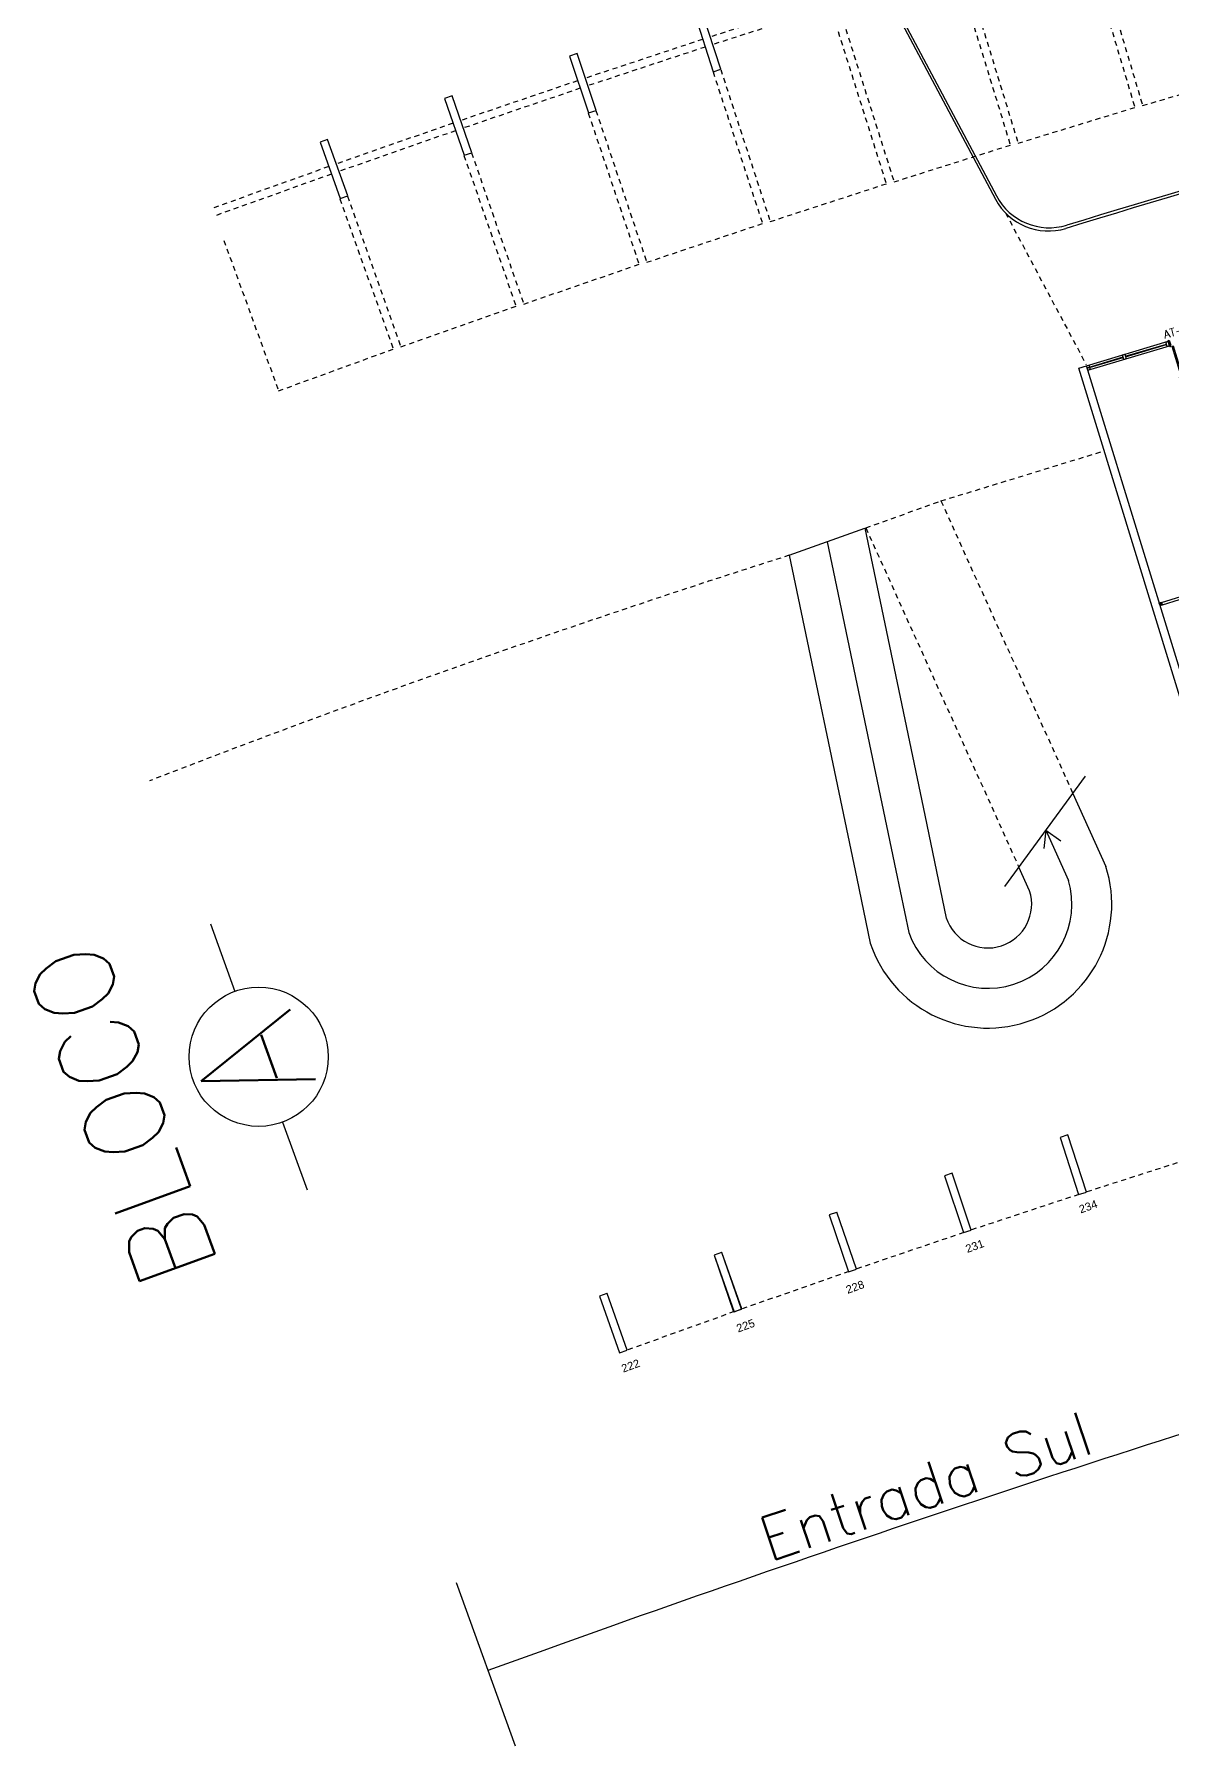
# Model space of a CAD drawing. Header units: millimetres. Extents: x 3089 to 3391, y 1087 to 1201.
# Drawn here: x 3104.07 to 3132.51, y 1087.07 to 1129.83 of the extents above; entities that cross this region are included whole.
import ezdxf

# ---------------------------------------------------------------- set-up
doc = ezdxf.new("R2010")
doc.units = ezdxf.units.MM
doc.linetypes.add('HIDDEN2', pattern=[0.1875, 0.125, -0.0625])
for name, color, linetype in [('ALV', 2, 'Continuous'), ('DIV', 2, 'Continuous'), ('ESC', 1, 'Continuous'), ('ESQ', 1, 'Continuous'), ('ESTR', 3, 'Continuous'), ('NOPILAR', 2, 'Continuous'), ('PISO', 1, 'Continuous'), ('PROJ', 1, 'HIDDEN2'), ('PROJ1', 1, 'HIDDEN2'), ('TEXTO-ENDEREÇO', 2, 'Continuous'), ('TXT-IDENTIFICAÇÃO', 4, 'Continuous'), ('USO1', 2, 'Continuous')]:
    doc.layers.add(name, color=color, linetype=linetype)
doc.styles.add('1', font='romans.shx', dxfattribs={"height": 1.1})
doc.styles.add('LEGENDA', font='romans.shx', dxfattribs={"height": 0.2})
doc.styles.get("Standard").update_dxf_attribs({"font": 'arial.ttf'})
doc.styles.add('UNB-100-1', font='simplex.shx', dxfattribs={"height": 0.2})
doc.dimstyles.new('1-600', dxfattribs={"dimtxt": 1.1, "dimasz": 2.5, "dimexe": 2, "dimexo": 4, "dimgap": 0.2, "dimtad": 1, "dimdec": 0, "dimzin": 4, "dimdsep": 46, "dimlunit": 6, "dimtxsty": '1', "dimblk1": 'NONE', "dimblk2": 'NONE', "dimsah": 1, "dimcen": 0, "dimclrd": 2, "dimclre": 2, "dimclrt": 2, "dimadec": 0, "dimazin": 0, "dimtfac": 1, "dimtdec": 0, "dimtmove": 2, "dimatfit": 3, "dimldrblk": 'NONE', "dimfxl": 1, "dimtolj": 1, "dimtzin": 0, "dimarcsym": 0})

# ---------------------------------------------------------------- blocks, each defined once
blk = doc.blocks.new('PDV1E-TTC')
at = {"layer": 'DIV'}
for p, q in [((-0.94, 0.075), (-0.91, 0.075)), ((-0.94, 0.06), (-0.94, 0.075)), ((-0.94, -0.06), (-0.94, 0.06)), ((-0.91, 0.075), (-0.91, -0.045)), ((0, 0.075), (-0.03, 0.075)), ((-0.03, 0.075), (-0.03, -0.045)), ((0, 0.06), (0, 0.075)), ((0, -0.06), (0, 0.06)), ((0, 0), (0.012, 0)), ((-0.94, -0.075), (-0.94, -0.06)), ((-0.92, -0.075), (-0.94, -0.075)), ((-0.92, -0.045), (-0.92, -0.075)), ((-0.92, -0.045), (-0.91, -0.045)), ((-0.082, -0.075), (-0.082, -0.94)), ((-0.052, -0.075), (-0.082, -0.075)), ((-0.052, -0.075), (-0.052, -0.94)), ((-0.02, -0.045), (-0.03, -0.045)), ((-0.02, -0.045), (-0.02, -0.075)), ((-0.02, -0.075), (0, -0.075)), ((0, -0.075), (0, -0.06)), ((-0.082, -0.94), (-0.052, -0.94))]:
    blk.add_line(p, q, dxfattribs=at)
at = {"layer": 'DIV', "color": 1}
for p, q in [((-0.114, -0.81), (-0.124, -0.81)), ((-0.124, -0.9), (-0.124, -0.81)), ((-0.124, -0.9), (-0.084, -0.9)), ((-0.114, -0.89), (-0.114, -0.81)), ((-0.114, -0.89), (-0.084, -0.89)), ((-0.019, -0.89), (-0.049, -0.89)), ((-0.009, -0.9), (-0.049, -0.9)), ((-0.019, -0.81), (-0.009, -0.81)), ((-0.019, -0.89), (-0.019, -0.81)), ((-0.009, -0.9), (-0.009, -0.81))]:
    blk.add_line(p, q, dxfattribs=at)
blk.add_arc((-0.048, -0.075), 0.865, 180, 270, dxfattribs=at)
blk = doc.blocks.new('*D163')
at = {"layer": 'DEFPOINTS', "color": 0, "transparency": 16777216}
for p in [(3135.503, 1104.104), (3135.943, 1102.67), (3112.729, 1096.316), (3113.241, 1094.906), (3130.326, 1094.082)]:
    blk.add_point(p, dxfattribs=at)
at = {"layer": 'USO1', "color": 2, "lineweight": -2, "transparency": 16777216}
for p, q in [((3137.117, 1098.846), (3138.435, 1094.548)), ((3114.607, 1091.146), (3116.088, 1087.066))]:
    blk.add_line(p, q, dxfattribs=at)
blk.add_arc((3274.968, 649.618), 467.408, 107.05934, 109.96086, dxfattribs=at)
at = {"layer": 'USO1', "color": 2, "transparency": 16777216, "insert": (3126.342, 1093.556), "char_height": 1.1, "attachment_point": 5, "rotation": 18.5101, "style": '1'}
blk.add_mtext('\\A1;Entrada Sul', dxfattribs=at)
blk = doc.blocks.new('_NONE')
at = {"color": 0, "linetype": 'ByBlock'}
blk.add_circle((0, 0), 0.25, dxfattribs=at)

msp = doc.modelspace()

# ---------------------------------------------------------------- linework, layer by layer
at = {"layer": 'ALV'}
for p, q in [((3130.167, 1121.494), (3130.358, 1121.552)), ((3135.503, 1104.104), (3130.167, 1121.494)), ((3135.694, 1104.163), (3130.358, 1121.552))]:
    msp.add_line(p, q, dxfattribs=at)
at = {"layer": 'DIV'}
for p, q in [((3132.237, 1115.634), (3133.089, 1115.901)), ((3132.254, 1115.577), (3133.106, 1115.844)), ((3132.237, 1115.634), (3132.179, 1115.617)), ((3132.179, 1115.617), (3132.199, 1115.623)), ((3132.2, 1115.623), (3132.179, 1115.617)), ((3132.197, 1115.559), (3132.179, 1115.617)), ((3132.186, 1115.594), (3132.179, 1115.617)), ((3132.199, 1115.623), (3132.182, 1115.618)), ((3132.195, 1115.596), (3132.186, 1115.594)), ((3132.195, 1115.596), (3132.186, 1115.594)), ((3132.19, 1115.583), (3132.187, 1115.593)), ((3132.199, 1115.585), (3132.19, 1115.582)), ((3132.199, 1115.585), (3132.19, 1115.582)), ((3132.19, 1115.582), (3132.197, 1115.559)), ((3132.195, 1115.596), (3132.199, 1115.585)), ((3132.199, 1115.585), (3132.195, 1115.596)), ((3132.218, 1115.566), (3132.197, 1115.559)), ((3132.2, 1115.623), (3132.203, 1115.614)), ((3132.205, 1115.615), (3132.202, 1115.624)), ((3132.213, 1115.627), (3132.203, 1115.624)), ((3132.219, 1115.618), (3132.203, 1115.614)), ((3132.205, 1115.615), (3132.217, 1115.618)), ((3132.212, 1115.595), (3132.222, 1115.598)), ((3132.222, 1115.598), (3132.212, 1115.595)), ((3132.212, 1115.595), (3132.222, 1115.598)), ((3132.222, 1115.598), (3132.212, 1115.595)), ((3132.212, 1115.595), (3132.222, 1115.598)), ((3132.217, 1115.618), (3132.214, 1115.627)), ((3132.218, 1115.592), (3132.215, 1115.602)), ((3132.215, 1115.602), (3132.218, 1115.592)), ((3132.218, 1115.592), (3132.215, 1115.602)), ((3132.215, 1115.602), (3132.218, 1115.592)), ((3132.23, 1115.58), (3132.215, 1115.575)), ((3132.218, 1115.566), (3132.215, 1115.575)), ((3132.216, 1115.628), (3132.237, 1115.634)), ((3132.216, 1115.628), (3132.219, 1115.618)), ((3132.217, 1115.628), (3132.234, 1115.633)), ((3132.233, 1115.571), (3132.23, 1115.58)), ((3132.233, 1115.608), (3132.244, 1115.611)), ((3132.236, 1115.597), (3132.233, 1115.608)), ((3132.233, 1115.571), (3132.254, 1115.577)), ((3132.235, 1115.609), (3132.244, 1115.611)), ((3132.235, 1115.609), (3132.238, 1115.597)), ((3132.236, 1115.597), (3132.247, 1115.6)), ((3132.237, 1115.634), (3132.244, 1115.611)), ((3132.237, 1115.634), (3132.243, 1115.614)), ((3132.254, 1115.577), (3132.237, 1115.634)), ((3132.243, 1115.614), (3132.237, 1115.632)), ((3132.238, 1115.597), (3132.247, 1115.6)), ((3132.247, 1115.601), (3132.244, 1115.611)), ((3132.254, 1115.577), (3132.247, 1115.6)), ((3132.248, 1115.597), (3132.254, 1115.58))]:
    msp.add_line(p, q, dxfattribs=at)
at = {"layer": 'ESC'}
for p, q in [((3122.933, 1116.815), (3124.822, 1117.492)), ((3123.878, 1117.153), (3125.593, 1108.937)), ((3124.822, 1117.492), (3126.319, 1110.324)), ((3122.933, 1116.815), (3124.62, 1108.734)), ((3128.315, 1108.539), (3130.336, 1111.295)), ((3130.02, 1110.863), (3130.842, 1109.042)), ((3126.319, 1110.324), (3126.856, 1107.75)), ((3129.345, 1109.943), (3129.295, 1109.484)), ((3129.345, 1109.943), (3129.91, 1108.689)), ((3129.345, 1109.943), (3129.722, 1109.677)), ((3128.936, 1108.433), (3128.67, 1109.023)), ((3124.62, 1108.734), (3124.956, 1107.125)), ((3125.593, 1108.937), (3125.916, 1107.389))]:
    msp.add_line(p, q, dxfattribs=at)
for radius, start, end in [(3.095, 198.2793, 17.7915), (2.101, 199.6675, 16.4034), (1.094, 198.1216, 17.9491)]:
    msp.add_arc((3127.895, 1108.096), radius, start, end, dxfattribs=at)
at = {"layer": 'ESQ'}
for p, q in [((3130.356, 1121.552), (3132.399, 1122.161)), ((3130.39, 1121.437), (3132.432, 1122.046)), ((3131.257, 1121.824), (3131.314, 1121.84)), ((3131.29, 1121.709), (3131.257, 1121.824)), ((3131.314, 1121.84), (3131.348, 1121.725)), ((3131.329, 1121.789), (3132.356, 1122.092)), ((3131.333, 1121.777), (3132.359, 1122.08)), ((3132.341, 1122.143), (3132.399, 1122.16)), ((3132.374, 1122.028), (3132.341, 1122.143)), ((3132.432, 1122.045), (3132.374, 1122.028)), ((3132.399, 1122.161), (3132.432, 1122.046)), ((3130.358, 1121.552), (3130.416, 1121.569)), ((3130.391, 1121.437), (3130.358, 1121.552)), ((3130.372, 1121.5), (3131.272, 1121.771)), ((3130.375, 1121.489), (3131.275, 1121.76)), ((3130.449, 1121.454), (3130.391, 1121.437)), ((3130.416, 1121.569), (3130.449, 1121.454)), ((3131.348, 1121.725), (3131.29, 1121.709))]:
    msp.add_line(p, q, dxfattribs=at)
at = {"layer": 'ESTR'}
for points in [[(3121.034, 1128.897), (3121.224, 1128.959), (3120.76, 1130.385), (3120.57, 1130.324)], [(3117.918, 1127.867), (3118.107, 1127.93), (3117.631, 1129.353), (3117.441, 1129.289)], [(3114.81, 1126.81), (3114.999, 1126.875), (3114.511, 1128.293), (3114.321, 1128.228)], [(3111.712, 1125.727), (3111.9, 1125.794), (3111.399, 1127.208), (3111.211, 1127.141)], [(3129.889, 1102.329), (3129.699, 1102.267), (3130.163, 1100.841), (3130.359, 1100.904), (3129.894, 1102.331)], [(3126.999, 1101.375), (3126.809, 1101.311), (3127.285, 1099.889), (3127.48, 1099.954), (3127.004, 1101.377)], [(3124.116, 1100.396), (3123.927, 1100.331), (3124.416, 1098.913), (3124.61, 1098.98), (3124.121, 1100.398)], [(3121.243, 1099.394), (3121.054, 1099.329), (3121.543, 1097.91), (3121.737, 1097.977), (3121.248, 1099.396)], [(3121.242, 1099.393), (3121.054, 1099.327), (3121.554, 1097.913), (3121.748, 1097.981), (3121.247, 1099.395)], [(3118.378, 1098.366), (3118.189, 1098.3), (3118.69, 1096.886), (3118.884, 1096.954), (3118.383, 1098.368)]]:
    msp.add_lwpolyline(points, close=True, dxfattribs=at)
at = {"layer": 'PISO'}
for p, q in [((3114.968, 1150.38), (3128.084, 1125.714)), ((3115.065, 1150.327), (3128.109, 1125.795))]:
    msp.add_line(p, q, dxfattribs=at)
for centre, radius, start, end in [((3240.488, 762.332), 379.154, 104.84123, 106.96641), ((3240.488, 762.332), 379.224, 104.84123, 106.95927), ((3129.409, 1126.418), 1.5, 208.0016, 286.9664), ((3129.434, 1126.499), 1.5, 208.0016, 286.9593)]:
    msp.add_arc(centre, radius, start, end, dxfattribs=at)
at = {"layer": 'PROJ'}
for p, q in [((3130.429, 1131.827), (3131.57, 1127.993)), ((3130.621, 1131.884), (3131.762, 1128.05)), ((3127.288, 1130.876), (3128.461, 1127.052)), ((3127.479, 1130.935), (3128.652, 1127.111)), ((3123.9, 1130.711), (3120.953, 1129.765)), ((3123.962, 1130.52), (3121.014, 1129.574)), ((3124.345, 1129.96), (3125.551, 1126.146)), ((3120.768, 1129.705), (3117.829, 1128.734)), ((3120.831, 1129.515), (3117.892, 1128.544)), ((3124.154, 1129.899), (3125.36, 1126.085)), ((3117.645, 1128.672), (3114.714, 1127.676)), ((3121.029, 1128.895), (3122.267, 1125.092)), ((3121.219, 1128.957), (3122.458, 1125.154)), ((3131.762, 1128.05), (3134.685, 1128.92)), ((3117.709, 1128.483), (3114.779, 1127.487)), ((3117.912, 1127.865), (3119.183, 1124.072)), ((3118.102, 1127.929), (3119.373, 1124.136)), ((3128.652, 1127.111), (3131.568, 1128.006)), ((3114.531, 1127.613), (3111.609, 1126.592)), ((3114.597, 1127.424), (3111.675, 1126.403)), ((3125.551, 1126.146), (3128.459, 1127.065)), ((3111.425, 1126.527), (3108.512, 1125.482)), ((3114.805, 1126.808), (3116.108, 1123.027)), ((3114.994, 1126.874), (3116.297, 1123.092)), ((3111.493, 1126.339), (3108.58, 1125.294)), ((3122.458, 1125.154), (3125.358, 1126.098)), ((3111.706, 1125.725), (3113.041, 1121.955)), ((3111.895, 1125.792), (3113.23, 1122.021)), ((3128.335, 1125.372), (3130.348, 1121.585)), ((3119.373, 1124.136), (3122.265, 1125.105)), ((3108.805, 1124.684), (3110.172, 1120.925)), ((3116.297, 1123.092), (3119.181, 1124.085)), ((3113.23, 1122.021), (3116.105, 1123.039)), ((3110.172, 1120.925), (3113.039, 1121.967)), ((3133.055, 1101.77), (3130.348, 1100.901)), ((3130.17, 1100.843), (3127.469, 1099.951)), ((3127.292, 1099.891), (3124.599, 1098.976)), ((3124.422, 1098.915), (3121.737, 1097.977)), ((3121.56, 1097.915), (3118.884, 1096.954))]:
    msp.add_line(p, q, dxfattribs=at)
at = {"layer": 'PROJ1'}
for p, q in [((3126.723, 1118.173), (3130.802, 1119.424)), ((3124.846, 1117.5), (3126.723, 1118.173)), ((3126.723, 1118.173), (3130.02, 1110.863)), ((3124.846, 1117.5), (3128.67, 1109.023))]:
    msp.add_line(p, q, dxfattribs=at)
msp.add_arc((3207.143, 852.496), 277.409, 107.67147, 111.17237, dxfattribs=at)
at = {"layer": 'TXT-IDENTIFICAÇÃO', "color": 2}
for p, q in [((3108.47, 1107.606), (3109.083, 1105.918)), ((3110.27, 1102.649), (3110.883, 1100.96))]:
    msp.add_line(p, q, dxfattribs=at)
msp.add_circle((3109.676, 1104.283), 1.739, dxfattribs=at)

# ---------------------------------------------------------------- block references
at = {"layer": 'DIV', "xscale": -1.08673830292702, "yscale": 1.086738302927003, "zscale": 1.086738302927003, "rotation": 16.72647219464313}
msp.add_blockref('PDV1E-TTC', (3132.417, 1122.099), dxfattribs=at)

# ---------------------------------------------------------------- texts
at = {"layer": 'NOPILAR'}
for s, p in [('234', (3130.216, 1100.367)), ('234', (3130.216, 1100.367)), ('231', (3127.382, 1099.379)), ('231', (3127.382, 1099.379)), ('228', (3124.392, 1098.357)), ('228', (3124.392, 1098.357)), ('225', (3121.656, 1097.391)), ('225', (3121.656, 1097.391)), ('222', (3118.783, 1096.388))]:
    msp.add_text(s, height=0.2, rotation=19.9862, dxfattribs=at).set_placement(p)
at = {"layer": 'TEXTO-ENDEREÇO', "style": 'UNB-100-1'}
msp.add_text('AT-243', height=0.2, rotation=15.4795, dxfattribs=at).set_placement((3132.318, 1122.23))
at = {"layer": 'TXT-IDENTIFICAÇÃO', "color": 4, "style": 'LEGENDA'}
for s, height, p in [('BLOCO ', 2, (3108.697, 1099.034)), ('A', 2.7, (3111.135, 1103.619))]:
    msp.add_text(s, height=height, rotation=109.9553, dxfattribs=at).set_placement(p)

# ---------------------------------------------------------------- dimensions: what is measured, and where the dimension line sits
at = {"layer": 'USO1'}
dim = msp.add_angular_dim_2l(base=(3130.326, 1094.082), line1=((3113.241, 1094.906), (3112.729, 1096.316)), line2=((3135.503, 1104.104), (3135.943, 1102.67)), text='Entrada Sul', dimstyle='1-600', override={"dimazin": 1}, dxfattribs=at)
dim.commit()
dim.dimension.update_dxf_attribs({"geometry": '*D163', "text_midpoint": (3126.342, 1093.556)})

doc.saveas('drawing.dxf')
